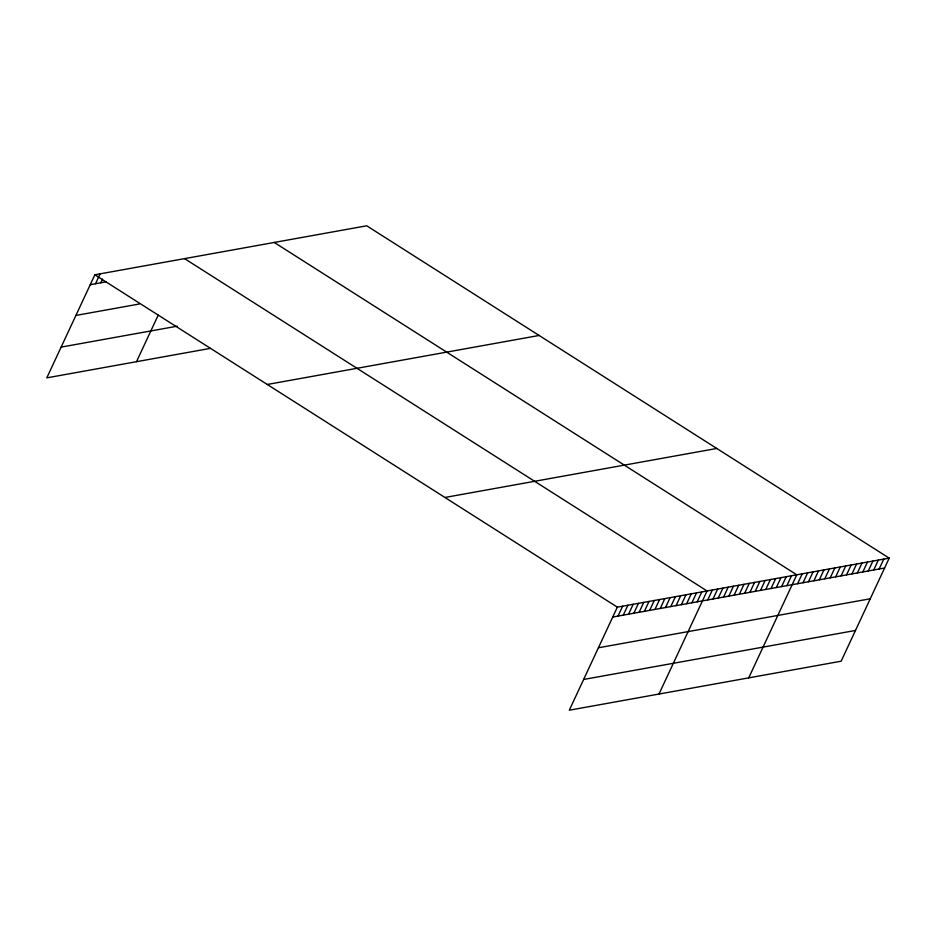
<?xml version="1.0" encoding="UTF-8"?>
<svg xmlns="http://www.w3.org/2000/svg" width="936" height="936" viewBox="0 0 936 936"><rect width="100%" height="100%" fill="white"/><g stroke="black" fill="none" stroke-linecap="round" stroke-linejoin="round"><path stroke-width="1.4" d="M889.2 558.137L617.35 607.148L569.299 710.213L841.148 661.202L889.2 558.137L366.701 225.787L94.852 274.798L46.8 377.863L210.389 348.368M95.519 283.737L100.129 273.85M100.796 282.789L102.527 279.08M136.504 361.682L158.231 315.104M618.017 616.087L622.627 606.2M623.294 615.139L627.904 605.253M628.571 614.192L633.181 604.293M633.847 613.232L638.457 603.346M639.124 612.284L643.734 602.398M644.401 611.337L649.011 601.45M649.678 610.377L654.287 600.491M654.954 609.43L659.564 599.543M660.231 608.482L664.841 598.595M665.508 607.522L670.129 597.636M670.784 606.575L675.406 596.688M676.061 605.627L680.683 595.741M681.338 604.668L685.959 594.781M686.626 603.72L691.236 593.833M691.903 602.772L696.513 592.886M697.18 601.825L701.789 591.926M659.002 694.032L707.066 590.979L184.567 258.628M707.733 599.918L712.343 590.031M713.01 598.97L717.62 589.072M718.286 598.01L722.896 588.124M723.563 597.063L728.173 587.176M728.84 596.115L733.45 586.217M734.116 595.156L738.726 585.269M739.393 594.208L744.003 584.321M744.67 593.26L749.28 583.362M749.947 592.301L754.556 582.414M755.223 591.353L759.833 581.467M760.5 590.405L765.11 580.519M765.777 589.446L770.386 579.559M771.053 588.498L775.663 578.612M776.33 587.551L780.94 577.664M781.607 586.591L786.217 576.705M786.883 585.644L791.493 575.757M748.718 677.863L796.77 574.809L274.271 242.459M797.601 583.713L802.21 573.826M803.029 582.73L807.651 572.844M808.47 581.747L813.08 571.861M813.91 580.776L818.52 570.878M819.351 579.793L823.961 569.907M824.78 578.811L829.39 568.924M830.22 577.828L834.83 567.941M835.661 576.845L840.271 566.959M841.09 575.874L845.699 565.987M846.53 574.891L851.14 565.005M851.971 573.908L856.58 564.022M857.399 572.926L862.021 563.039M862.84 571.954L867.45 562.056M868.28 570.972L872.89 561.085M873.721 569.989L878.331 560.102M879.15 569.006L883.76 559.12M90.242 284.696L106.072 281.841M75.91 315.432L139.23 304.024M61.132 347.116L177.232 326.184M267.275 384.474L539.124 335.462M444.928 497.472L716.777 448.461M612.741 617.046L884.59 568.023M598.408 647.782L870.258 598.771M583.631 679.466L855.481 630.454M94.852 274.798L617.35 607.148"/></g></svg>
